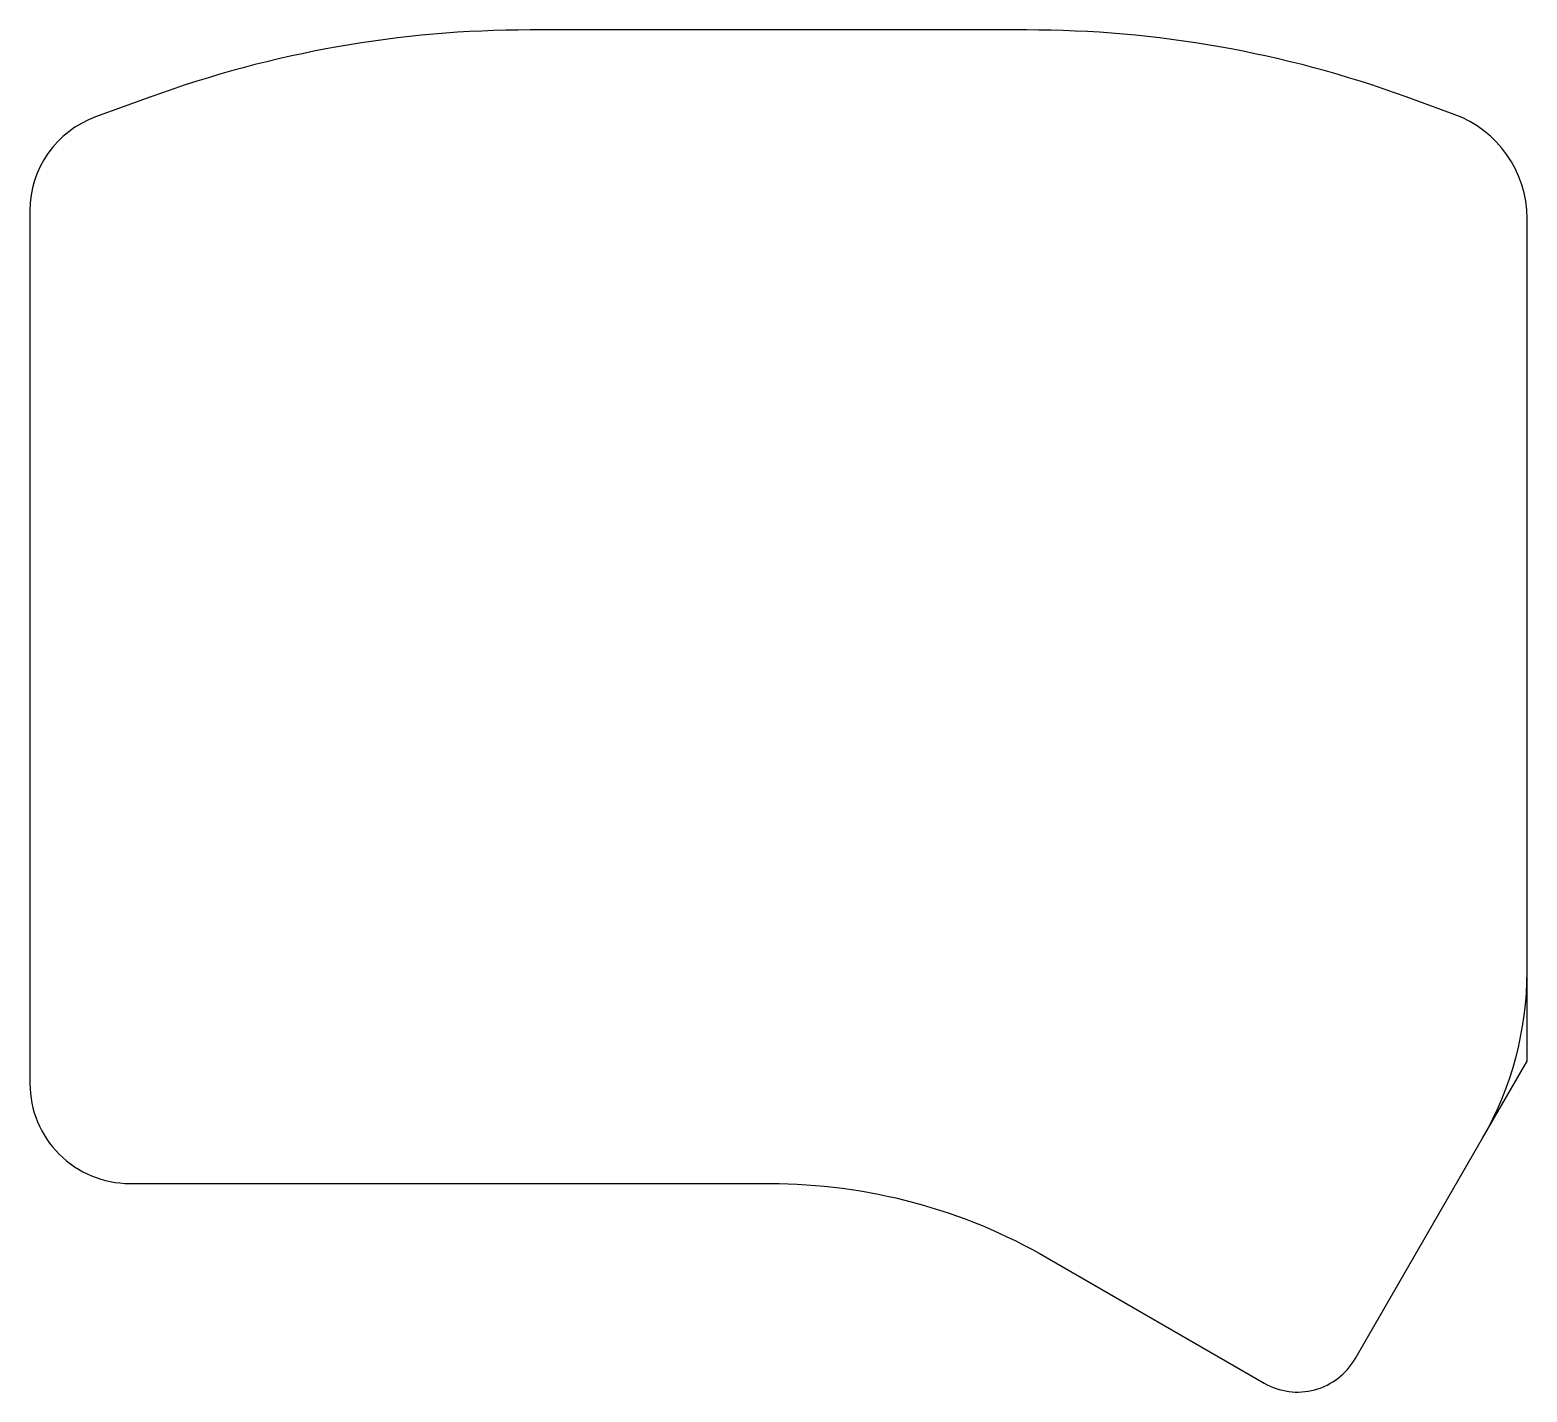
# Model space of a CAD drawing. Header units: millimetres. Extents: x -65 to 70, y -63 to 60.
import ezdxf

# ---------------------------------------------------------------- set-up
doc = ezdxf.new("R2010")
doc.units = ezdxf.units.MM
doc.layers.get('0').update_dxf_attribs({"linetype": 'CONTINUOUS'})

msp = doc.modelspace()

# ---------------------------------------------------------------- linework, layer by layer
msp.add_lwpolyline([(-56, -44), (1.73, -44, -0.131652), (26.73, -50.7), (46.3, -62, 0.414214), (54.5, -59.8), (65.98, -39.92), (70, -32.96), (70, -24.92), (70, 43, 0.315299), (63.42, 52.39), (59.09, 53.97, 0.087489), (24.89, 60), (-19.89, 60, 0.087489), (-54.09, 53.97), (-59.08, 52.16, 0.315299), (-65, 43.7), (-65, -35, 0.414214)], format="xyb", close=True)
msp.add_arc((40, -24.92), 30, -30, 0)

doc.saveas('drawing.dxf')
